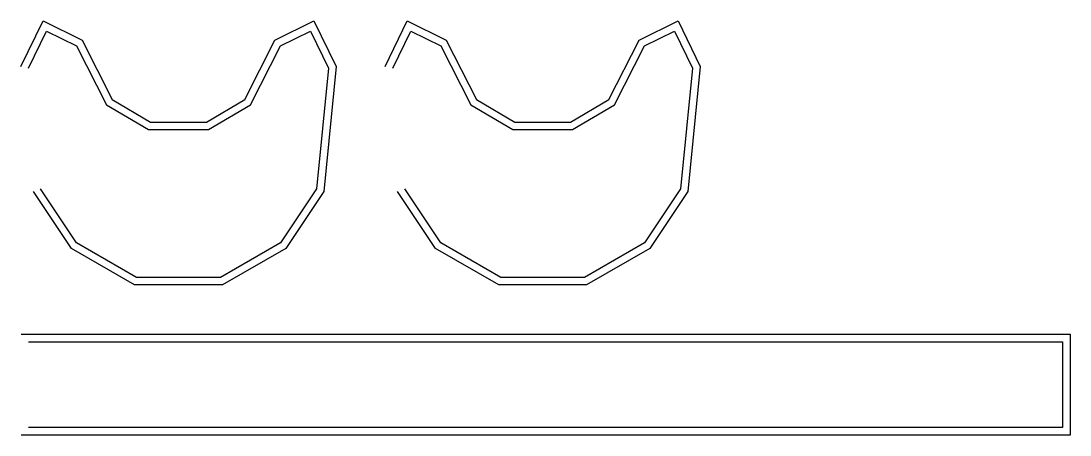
# Model space of a CAD drawing. Header units: millimetres. Extents: x -7 to 972, y -377 to 9.
import ezdxf

# ---------------------------------------------------------------- set-up
doc = ezdxf.new("R2010")
doc.units = ezdxf.units.MM

msp = doc.modelspace()

# ---------------------------------------------------------------- linework, layer by layer
for points in [[(-7.1618, -33.2186), (13.5858, 9.3882), (49.9873, -8.5526), (78.1137, -64.0018), (113.902, -85), (166.098, -85), (201.8863, -64.0018), (230.0127, -8.5526), (266.4142, 9.3882), (287.1618, -33.2186), (275.5937, -149.6232), (240.1191, -203.0462), (181.069, -237), (98.931, -237), (39.8809, -203.0462), (4.4063, -149.6232)], [(0, -34.5), (16.8, 0), (44.8, -13.8), (72.8, -69), (112, -92), (168, -92), (207.2, -69), (235.2, -13.8), (263.2, 0), (280, -34.5), (268.8, -147.2), (235.2, -197.8), (179.2, -230), (100.8, -230), (44.8, -197.8), (11.2, -147.2)], [(332.8382, -33.2186), (353.5858, 9.3882), (389.9873, -8.5526), (418.1137, -64.0018), (453.902, -85), (506.098, -85), (541.8863, -64.0018), (570.0127, -8.5526), (606.4142, 9.3882), (627.1618, -33.2186), (615.5937, -149.6232), (580.1191, -203.0462), (521.069, -237), (438.931, -237), (379.8809, -203.0462), (344.4063, -149.6232)], [(340, -34.5), (356.8, 0), (384.8, -13.8), (412.8, -69), (452, -92), (508, -92), (547.2, -69), (575.2, -13.8), (603.2, 0), (620, -34.5), (608.8, -147.2), (575.2, -197.8), (519.2, -230), (440.8, -230), (384.8, -197.8), (351.2, -147.2)], [(-7, -283), (972.4524, -283), (972.4524, -377), (-7, -377)], [(0, -290), (965.4524, -290), (965.4524, -370), (0, -370)]]:
    msp.add_lwpolyline(points)

doc.saveas('drawing.dxf')
